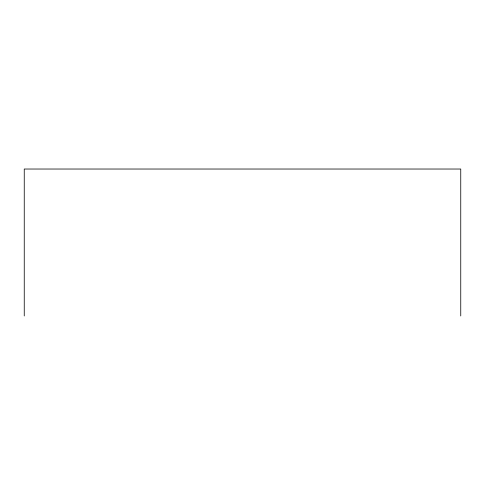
<?xml version="1.0" encoding="UTF-8"?>
<svg xmlns="http://www.w3.org/2000/svg" width="485" height="485" viewBox="0 0 485 485"><rect width="100%" height="100%" fill="white"/><g stroke="black" fill="none" stroke-linecap="round" stroke-linejoin="round"><path stroke-width="0.73" d="M460.75 315.971L460.75 169.029L24.25 169.029L24.25 315.971"/></g></svg>
